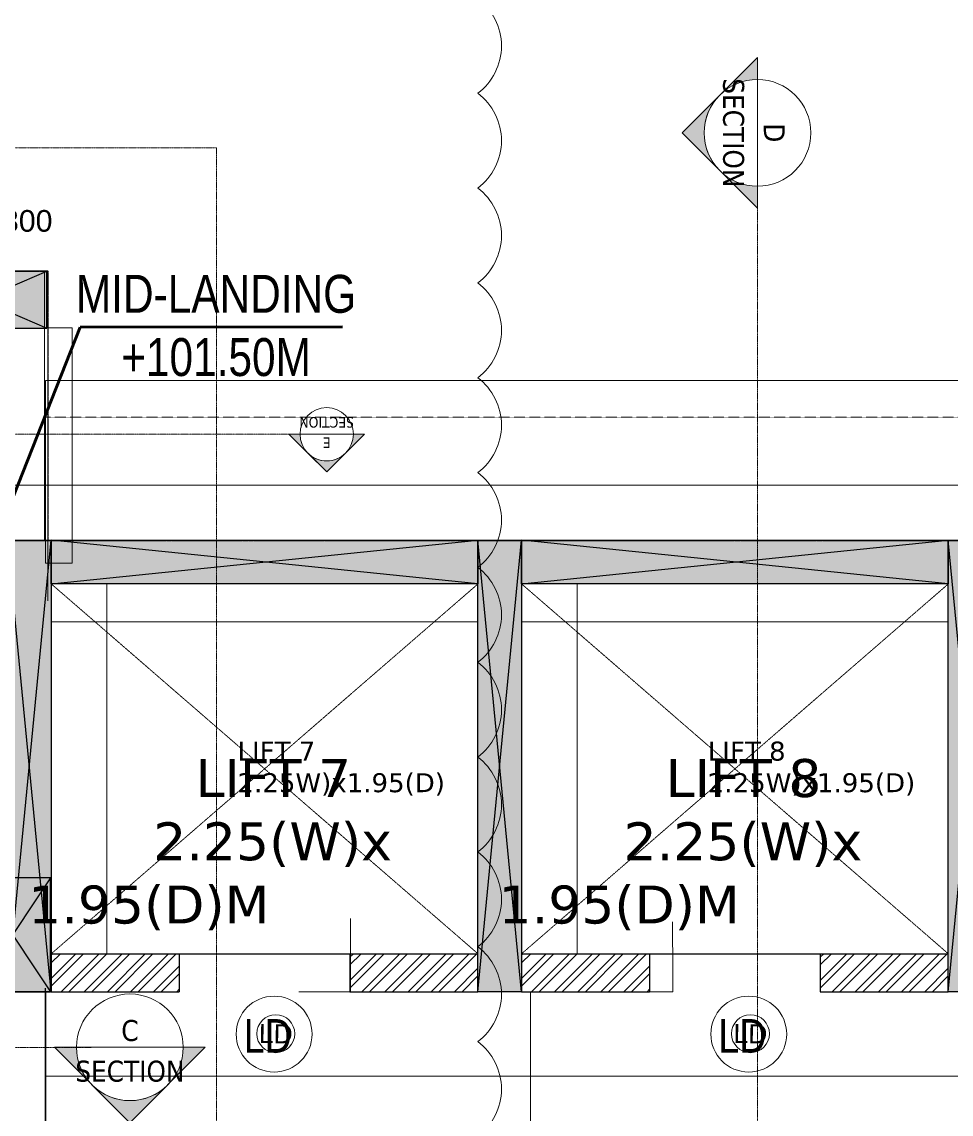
# Model space of a CAD drawing. Header units: inches. Extents: x 6 to 183294, y -48183 to 78918.
# Drawn here: x 149024 to 153924, y 63863 to 69622 of the extents above; entities that cross this region are included whole.
import ezdxf
from ezdxf.enums import TextEntityAlignment as Align

# ---------------------------------------------------------------- set-up
doc = ezdxf.new("R2010")
doc.units = ezdxf.units.IN
doc.header["$MEASUREMENT"] = 0
doc.header["$PDMODE"] = 35
for name, pattern in [('( Hidden )', [0.375, 0.25, -0.125]), ('DASH', [0.35, 0.25, -0.1]), ('HIDDEN', [0.375, 0.25, -0.125]), ('PHANTOM2', [1.25, 0.625, -0.125, 0.125, -0.125, 0.125, -0.125])]:
    doc.linetypes.add(name, pattern=pattern)
for name, color, linetype, lineweight in [('0 @ 1 (2)', 8, 'Continuous', 0), ('asl comments 12-01-2023', 8, 'Continuous', 0), ('SDA_COL NO. DETAILS', 8, 'Continuous', 0), ('SDA_COMMENTS', 8, 'Continuous', 0), ('SDA_DETAIL MARKER', 8, 'PHANTOM2', 0), ('SDA_DIM', 8, 'Continuous', 5), ('SDA_DIM DETAILS', 8, 'Continuous', 0), ('SDA_DIM SITE LAYOUT', 8, 'Continuous', 0), ('SDA_PLAN', 8, 'Continuous', 0), ('SDA_PROJECTIONS', 8, 'HIDDEN', 0), ('SDA_RCC', 1, 'Continuous', 30), ('SDA_SCHEDULES', 8, 'Continuous', 0), ('SDA_SCHEDULES DETAIL', 8, 'Continuous', 0), ('SDA_SECTION LINE', 8, 'Continuous', 0), ('SDA_SECTION LINE DETAILS', 8, 'Continuous', 0), ('SDA_TEXT_DETAILS', 8, 'Continuous', 0), ('SDA_WALL', 7, 'Continuous', 30)]:
    doc.layers.add(name, color=color, linetype=linetype, lineweight=lineweight)
doc.layers.add('S-COLUMN', color=1, linetype='Continuous')
doc.layers.add('SDA_TEXT', color=21, linetype='Continuous')
doc.styles.add('AR', font='arial.ttf')
doc.styles.add('arial', font='verdana.ttf')
doc.styles.get("Standard").update_dxf_attribs({"font": 'txt.shx'})
doc.styles.add('Tahoma', font='tahoma.ttf')
doc.dimstyles.new('SDA-100', dxfattribs={"dimtxt": 0.2, "dimasz": 0.18, "dimexe": 0.18, "dimexo": 0.0625, "dimgap": 0.015, "dimtad": 0, "dimzin": 0, "dimdsep": 46, "dimtxsty": 'Standard', "dimblk": 'ARCHTICK', "dimcen": 0.09, "dimclrd": 27, "dimclre": 27, "dimclrt": 21, "dimadec": 0, "dimazin": 0, "dimtfac": 1, "dimtofl": 0, "dimtmove": 1, "dimatfit": 3, "dimfxl": 0, "dimtolj": 1, "dimtzin": 0, "dimlwd": -1, "dimlwe": -1, "dimarcsym": 0})
doc.dimstyles.new('SDA-100 centerline', dxfattribs={"dimtxt": 0.23, "dimasz": 0.125, "dimexe": 0.18, "dimexo": 0.0625, "dimgap": 0.09, "dimtad": 0, "dimdec": 3, "dimzin": 0, "dimdsep": 46, "dimtxsty": 'Standard', "dimblk": 'ARCHTICK', "dimcen": 0.09, "dimclrd": 27, "dimclre": 27, "dimclrt": 21, "dimadec": 0, "dimazin": 0, "dimtfac": 1, "dimtdec": 3, "dimtofl": 0, "dimtmove": 1, "dimatfit": 3, "dimfxl": 0, "dimtolj": 1, "dimtzin": 0, "dimarcsym": 0})
doc.dimstyles.new('SDA-300', dxfattribs={"dimtxt": 0.6, "dimasz": 0.3, "dimexe": 0.54, "dimexo": 0.054, "dimgap": 0, "dimtad": 0, "dimzin": 0, "dimdsep": 46, "dimtxsty": 'Standard', "dimblk": 'ARCHTICK', "dimcen": 0.6, "dimclrd": 27, "dimclre": 27, "dimclrt": 21, "dimadec": 0, "dimazin": 0, "dimtfac": 1, "dimtofl": 0, "dimtmove": 1, "dimatfit": 3, "dimfxl": 0, "dimtolj": 1, "dimtzin": 0, "dimarcsym": 0})
doc.dimstyles.new('SDA-50', dxfattribs={"dimtxt": 0.1, "dimasz": 0.05, "dimexe": 0.09, "dimexo": 0.009, "dimgap": 0, "dimtad": 0, "dimzin": 0, "dimdsep": 46, "dimtxsty": 'Standard', "dimblk": 'ARCHTICK', "dimcen": 0.1, "dimclrd": 27, "dimclre": 27, "dimclrt": 21, "dimadec": 0, "dimazin": 0, "dimtfac": 1, "dimtofl": 0, "dimtmove": 1, "dimatfit": 3, "dimfxl": 0, "dimtolj": 1, "dimtzin": 0, "dimlwd": -1, "dimlwe": -1, "dimarcsym": 0})

# ---------------------------------------------------------------- blocks, each defined once
blk = doc.blocks.new('_ArchTick')
at = {"color": 0, "const_width": 0.15}
blk.add_lwpolyline([(-0.5, -0.5), (0.5, 0.5)], dxfattribs=at)
blk = doc.blocks.new('*D633')
at = {"layer": 'Defpoints', "color": 0}
for p in [(159925.1, 75983.1), (160104.3, 74576), (112452.7, 68509.4)]:
    blk.add_point(p, dxfattribs=at)
at = {"layer": 'SDA_DIM SITE LAYOUT', "color": 27, "lineweight": -2}
for p, q in [((159925.1, 75983.1), (136100.3, 72950)), ((160104.3, 74576), (159925, 75983.7)), ((112273.6, 69916.6), (136098.4, 72949.7)), ((112452.7, 68509.5), (112273.5, 69917.1))]:
    blk.add_line(p, q, dxfattribs=at)
at = {"layer": 'SDA_DIM SITE LAYOUT', "color": 27, "lineweight": -2, "xscale": 0.3, "yscale": 0.3, "zscale": 0.3}
for p, rotation in [((159925.1, 75983.1), 7.255325061119899), ((112273.6, 69916.6), 187.2553250611199)]:
    blk.add_blockref('_ArchTick', p, dxfattribs=dict(at, rotation=rotation))
at = {"layer": 'SDA_DIM SITE LAYOUT', "color": 21, "insert": (136099.3, 72949.8), "char_height": 0.3, "attachment_point": 5, "rotation": 7.25533}
blk.add_mtext('\\A1;48036.18', dxfattribs=at)
blk = doc.blocks.new('ext basement line')
at = {"layer": 'SDA_RCC', "linetype": '( Hidden )', "lineweight": 25, "elevation": -98.799}
blk.add_lwpolyline([(13.9734, -96.267), (20.5507, -96.2669), (20.5516, -94.8168), (23.1219, -94.8171), (23.1219, -94.1871), (30.0285, -94.1871), (39.0456, -94.1871), (42.7616, -122.7337), (42.7648, -127.7796), (35.8464, -127.7796)], dxfattribs=at)
blk = doc.blocks.new('A$C7A2D250A')
at = {"layer": 'SDA_RCC', "extrusion": (0, 0, -1)}
h = blk.add_hatch(color=252, dxfattribs=at)
h.dxf.hatch_style = 1
h.paths.add_polyline_path([(0.5, -0.5), (0.5, 0.5), (-0.5, 0.5), (-0.5, -0.5)])
for p, q in [((-0.5, -0.5), (0.5, 0.5)), ((0.5, -0.5), (-0.5, 0.5)), ((-0.5, -0.5), (-0.5, 0.5)), ((-0.5, 0.5), (0.5, 0.5)), ((0.5, 0.5), (0.5, -0.5)), ((0.5, -0.5), (-0.5, -0.5))]:
    blk.add_line(p, q, dxfattribs=at)
blk = doc.blocks.new('*D827')
at = {"layer": 'Defpoints', "color": 0}
for p in [(150484.9, 64708.8), (150756.9, 64708.8), (150484.9, 64508.8)]:
    blk.add_point(p, dxfattribs=at)
at = {"layer": 'SDA_DIM DETAILS'}
for p, q in [((150756.1, 64895.1), (150756.1, 64895.1)), ((150756.1, 64895.1), (150756.9, 64608.8)), ((150484.9, 64708.8), (150757, 64708.8)), ((150756.9, 64508.8), (150756.9, 64708.8)), ((150484.9, 64508.8), (150757, 64508.8))]:
    blk.add_line(p, q, dxfattribs=at)
at = {"layer": 'SDA_DIM DETAILS', "xscale": 0.05, "yscale": 0.05, "zscale": 0.05}
for p, rotation in [((150756.9, 64708.8), 90), ((150756.9, 64508.8), 270)]:
    blk.add_blockref('_ArchTick', p, dxfattribs=dict(at, rotation=rotation))
at = {"layer": 'SDA_DIM DETAILS', "insert": (150756.1, 64895.3), "char_height": 0.1, "attachment_point": 5, "rotation": 90}
blk.add_mtext('\\A1;200.00', dxfattribs=at)
blk = doc.blocks.new('*D828')
at = {"layer": 'Defpoints', "color": 0}
for p in [(151428.8, 66658.8), (149178.8, 66489.4), (151428.8, 66458.4)]:
    blk.add_point(p, dxfattribs=at)
at = {"layer": 'SDA_DIM DETAILS'}
for p, q in [((151428.8, 66658.8), (151428.8, 66458.3)), ((149178.8, 66489.4), (149178.8, 66458.3)), ((149178.8, 66458.4), (150303.5, 66458.4)), ((151428.8, 66458.4), (150304.1, 66458.4))]:
    blk.add_line(p, q, dxfattribs=at)
at = {"layer": 'SDA_DIM DETAILS', "xscale": 0.05, "yscale": 0.05, "zscale": 0.05, "rotation": 180}
blk.add_blockref('_ArchTick', (149178.8, 66458.4), dxfattribs=at)
at = {"layer": 'SDA_DIM DETAILS', "xscale": 0.05, "yscale": 0.05, "zscale": 0.05}
blk.add_blockref('_ArchTick', (151428.8, 66458.4), dxfattribs=at)
at = {"layer": 'SDA_DIM DETAILS', "insert": (150303.8, 66458.4), "char_height": 0.1, "attachment_point": 5}
blk.add_mtext('\\A1;2250.00', dxfattribs=at)
blk = doc.blocks.new('*D829')
at = {"layer": 'Defpoints', "color": 0}
for p in [(149178.8, 66658.8), (149472.3, 66658.8), (149178.8, 64708.8)]:
    blk.add_point(p, dxfattribs=at)
at = {"layer": 'SDA_DIM DETAILS'}
for p, q in [((149178.8, 66658.8), (149472.4, 66658.8)), ((149472.3, 66658.8), (149472.3, 65684.1)), ((149472.3, 64708.8), (149472.3, 65683.6)), ((149178.8, 64708.8), (149472.4, 64708.8))]:
    blk.add_line(p, q, dxfattribs=at)
at = {"layer": 'SDA_DIM DETAILS', "xscale": 0.05, "yscale": 0.05, "zscale": 0.05}
for p, rotation in [((149472.3, 66658.8), 90), ((149472.3, 64708.8), 270)]:
    blk.add_blockref('_ArchTick', p, dxfattribs=dict(at, rotation=rotation))
at = {"layer": 'SDA_DIM DETAILS', "insert": (149472.3, 65683.8), "char_height": 0.1, "attachment_point": 5, "rotation": 90}
blk.add_mtext('\\A1;1950.00', dxfattribs=at)
blk = doc.blocks.new('*D830')
at = {"layer": 'Defpoints', "color": 0}
for p in [(152333.8, 64708.8), (152455.8, 64708.8), (152333.8, 64508.8)]:
    blk.add_point(p, dxfattribs=at)
at = {"layer": 'SDA_DIM DETAILS'}
for p, q in [((152455, 64876.6), (152455, 64876.6)), ((152455, 64876.6), (152455.8, 64608.8)), ((152333.8, 64708.8), (152455.9, 64708.8)), ((152455.8, 64508.8), (152455.8, 64708.8)), ((152333.8, 64508.8), (152455.9, 64508.8))]:
    blk.add_line(p, q, dxfattribs=at)
at = {"layer": 'SDA_DIM DETAILS', "xscale": 0.05, "yscale": 0.05, "zscale": 0.05}
for p, rotation in [((152455.8, 64708.8), 90), ((152455.8, 64508.8), 270)]:
    blk.add_blockref('_ArchTick', p, dxfattribs=dict(at, rotation=rotation))
at = {"layer": 'SDA_DIM DETAILS', "insert": (152455, 64876.8), "char_height": 0.1, "attachment_point": 5, "rotation": 90}
blk.add_mtext('\\A1;200.00', dxfattribs=at)
blk = doc.blocks.new('*D831')
at = {"layer": 'Defpoints', "color": 0}
for p in [(151658.8, 66658.8), (153908.8, 66658.8), (153908.8, 66458.4)]:
    blk.add_point(p, dxfattribs=at)
at = {"layer": 'SDA_DIM DETAILS'}
for p, q in [((151658.8, 66658.8), (151658.8, 66458.3)), ((153908.8, 66658.8), (153908.8, 66458.3)), ((151658.8, 66458.4), (152783.5, 66458.4)), ((153908.8, 66458.4), (152784.1, 66458.4))]:
    blk.add_line(p, q, dxfattribs=at)
at = {"layer": 'SDA_DIM DETAILS', "xscale": 0.05, "yscale": 0.05, "zscale": 0.05, "rotation": 180}
blk.add_blockref('_ArchTick', (151658.8, 66458.4), dxfattribs=at)
at = {"layer": 'SDA_DIM DETAILS', "xscale": 0.05, "yscale": 0.05, "zscale": 0.05}
blk.add_blockref('_ArchTick', (153908.8, 66458.4), dxfattribs=at)
at = {"layer": 'SDA_DIM DETAILS', "insert": (152783.8, 66458.4), "char_height": 0.1, "attachment_point": 5}
blk.add_mtext('\\A1;2250.00', dxfattribs=at)
blk = doc.blocks.new('*D832')
at = {"layer": 'Defpoints', "color": 0}
for p in [(151658.8, 66658.8), (151952.3, 66658.8), (151658.8, 64708.8)]:
    blk.add_point(p, dxfattribs=at)
at = {"layer": 'SDA_DIM DETAILS'}
for p, q in [((151658.8, 66658.8), (151952.4, 66658.8)), ((151952.3, 66658.8), (151952.3, 65684.1)), ((151952.3, 64708.8), (151952.3, 65683.6)), ((151658.8, 64708.8), (151952.4, 64708.8))]:
    blk.add_line(p, q, dxfattribs=at)
at = {"layer": 'SDA_DIM DETAILS', "xscale": 0.05, "yscale": 0.05, "zscale": 0.05}
for p, rotation in [((151952.3, 66658.8), 90), ((151952.3, 64708.8), 270)]:
    blk.add_blockref('_ArchTick', p, dxfattribs=dict(at, rotation=rotation))
at = {"layer": 'SDA_DIM DETAILS', "insert": (151952.3, 65683.8), "char_height": 0.1, "attachment_point": 5, "rotation": 90}
blk.add_mtext('\\A1;1950.00', dxfattribs=at)
blk = doc.blocks.new('*U155')
blk.add_circle((0.2, 0.2), 0.2)
at = {"style": 'AR'}
blk.add_attdef('DOOR', text='', height=0.2, dxfattribs=at).set_placement((0.2, 0.2), align=Align.MIDDLE_CENTER)
blk = doc.blocks.new('COL NOS DETAIL 9 JUNE')
at = {"layer": 'SDA_COL NO. DETAILS', "ltscale": 0.8, "style": 'AR'}
blk.add_text('0.700x0.300', height=0.1143, dxfattribs=at).set_placement((74.1893, -92.4454), align=Align.TOP_LEFT)
blk = doc.blocks.new('*D671')
at = {"layer": 'Defpoints', "color": 0}
for p in [(151658.8, 64508.8), (151658.8, 62458.8), (151705.5, 62458.8)]:
    blk.add_point(p, dxfattribs=at)
at = {"layer": 'SDA_DIM', "color": 27}
for p, q in [((151658.9, 64508.8), (151705.6, 64508.8)), ((151705.5, 64508.8), (151705.5, 63484.4)), ((151705.5, 62458.8), (151705.5, 63483.2)), ((151658.9, 62458.8), (151705.6, 62458.8))]:
    blk.add_line(p, q, dxfattribs=at)
at = {"layer": 'SDA_DIM', "color": 27, "xscale": 0.18, "yscale": 0.18, "zscale": 0.18}
for p, rotation in [((151705.5, 64508.8), 90), ((151705.5, 62458.8), 270)]:
    blk.add_blockref('_ArchTick', p, dxfattribs=dict(at, rotation=rotation))
at = {"layer": 'SDA_DIM', "color": 21, "insert": (151705.5, 63483.8), "char_height": 0.2, "attachment_point": 5, "rotation": 90}
blk.add_mtext('\\A1;2049.99', dxfattribs=at)
blk = doc.blocks.new('*D672')
at = {"layer": 'Defpoints', "color": 0}
for p in [(149148.8, 64508.6), (154995.5, 64508.7), (154995.5, 64064.1)]:
    blk.add_point(p, dxfattribs=at)
at = {"layer": 'SDA_DIM', "color": 27}
for p, q in [((149148.8, 64508.6), (149148.8, 64064)), ((154995.5, 64508.6), (154995.5, 64064)), ((149148.8, 64064.1), (152071.6, 64064.1)), ((154995.5, 64064.1), (152072.8, 64064.1))]:
    blk.add_line(p, q, dxfattribs=at)
at = {"layer": 'SDA_DIM', "color": 27, "xscale": 0.18, "yscale": 0.18, "zscale": 0.18, "rotation": 180}
blk.add_blockref('_ArchTick', (149148.8, 64064.1), dxfattribs=at)
at = {"layer": 'SDA_DIM', "color": 27, "xscale": 0.18, "yscale": 0.18, "zscale": 0.18}
blk.add_blockref('_ArchTick', (154995.5, 64064.1), dxfattribs=at)
at = {"layer": 'SDA_DIM', "color": 21, "insert": (152072.2, 64064.1), "char_height": 0.2, "attachment_point": 5}
blk.add_mtext('\\A1;5846.71', dxfattribs=at)
blk = doc.blocks.new('*D676')
at = {"layer": 'Defpoints', "color": 0}
for p in [(155085.5, 67180.2), (155085.5, 66938.3), (148948.8, 66768.8)]:
    blk.add_point(p, dxfattribs=at)
at = {"layer": 'SDA_DIM', "color": 27}
for p, q in [((148948.8, 66768.9), (148948.8, 67180.4)), ((148948.8, 67180.2), (152016.6, 67180.2)), ((155085.5, 67180.2), (152017.7, 67180.2)), ((155085.5, 66938.3), (155085.5, 67180.4))]:
    blk.add_line(p, q, dxfattribs=at)
at = {"layer": 'SDA_DIM', "color": 27, "xscale": 0.18, "yscale": 0.18, "zscale": 0.18, "rotation": 180}
blk.add_blockref('_ArchTick', (148948.8, 67180.2), dxfattribs=at)
at = {"layer": 'SDA_DIM', "color": 27, "xscale": 0.18, "yscale": 0.18, "zscale": 0.18}
blk.add_blockref('_ArchTick', (155085.5, 67180.2), dxfattribs=at)
at = {"layer": 'SDA_DIM', "color": 21, "insert": (152017.2, 67180.2), "char_height": 0.2, "attachment_point": 5}
blk.add_mtext('\\A1;6136.67', dxfattribs=at)
blk = doc.blocks.new('*D762')
at = {"layer": 'Defpoints', "color": 0}
for p in [(149148.9, 68008.7), (149148.8, 66768.8), (149289.8, 66768.8)]:
    blk.add_point(p, dxfattribs=at)
at = {"layer": 'SDA_DIM', "color": 27}
for p, q in [((149149, 68008.7), (149289.9, 68008.7)), ((149289.8, 68008.7), (149289.8, 67389.3)), ((149289.8, 66768.8), (149289.8, 67388.2)), ((149148.9, 66768.8), (149289.9, 66768.8))]:
    blk.add_line(p, q, dxfattribs=at)
at = {"layer": 'SDA_DIM', "color": 27, "xscale": 0.18, "yscale": 0.18, "zscale": 0.18}
for p, rotation in [((149289.8, 68008.7), 90), ((149289.8, 66768.8), 270)]:
    blk.add_blockref('_ArchTick', p, dxfattribs=dict(at, rotation=rotation))
at = {"layer": 'SDA_DIM', "color": 21, "insert": (149289.8, 67388.7), "char_height": 0.2, "attachment_point": 5, "rotation": 90}
blk.add_mtext('\\A1;1239.82', dxfattribs=at)
blk = doc.blocks.new('*D763')
at = {"layer": 'Defpoints', "color": 0}
for p in [(155085.5, 67730.4), (155085.5, 66938.3), (149148.8, 66768.8)]:
    blk.add_point(p, dxfattribs=at)
at = {"layer": 'SDA_DIM', "color": 27}
for p, q in [((149148.8, 66768.9), (149148.8, 67730.6)), ((149148.8, 67730.4), (152116.5, 67730.4)), ((155085.5, 67730.4), (152117.8, 67730.4)), ((155085.5, 66938.3), (155085.5, 67730.6))]:
    blk.add_line(p, q, dxfattribs=at)
at = {"layer": 'SDA_DIM', "color": 27, "xscale": 0.18, "yscale": 0.18, "zscale": 0.18, "rotation": 180}
blk.add_blockref('_ArchTick', (149148.8, 67730.4), dxfattribs=at)
at = {"layer": 'SDA_DIM', "color": 27, "xscale": 0.18, "yscale": 0.18, "zscale": 0.18}
blk.add_blockref('_ArchTick', (155085.5, 67730.4), dxfattribs=at)
at = {"layer": 'SDA_DIM', "color": 21, "insert": (152117.2, 67730.4), "char_height": 0.2, "attachment_point": 5}
blk.add_mtext('\\A1;5936.67', dxfattribs=at)
blk = doc.blocks.new('column')
at = {"layer": 'SDA_RCC'}
h = blk.add_hatch(color=252, dxfattribs=at)
h.dxf.hatch_style = 1
h.paths.add_polyline_path([(-0.5, 0.5), (-0.5, -0.5), (0.5, -0.5), (0.5, 0.5)])
for p, q in [((-0.5, 0.5), (-0.5, -0.5)), ((0.5, 0.5), (-0.5, 0.5)), ((-0.5, -0.5), (0.5, 0.5)), ((0.5, -0.5), (-0.5, 0.5)), ((0.5, -0.5), (0.5, 0.5)), ((-0.5, -0.5), (0.5, -0.5))]:
    blk.add_line(p, q, dxfattribs=at)
blk = doc.blocks.new('NEW COLS 9 JUNE')
at = {"layer": 'S-COLUMN'}
for p, xscale, yscale, rotation in [((74.6931, -92.9171, -197.598), 0.3, 0.7, 270), ((74.8617, -96.2661), 0.3999999999999773, 0.6, 180)]:
    blk.add_blockref('column', p, dxfattribs=dict(at, xscale=xscale, yscale=yscale, rotation=rotation))
blk = doc.blocks.new('*U486')
blk.add_hatch(color=256).paths.add_polyline_path([(-8.98, 0), (-4.49, -4.49), (0, -8.98), (4.49, -4.49), (8.98, 0), (6.35, 0, -0.198912), (4.49, -4.49, -0.414214), (-4.49, -4.49, -0.198912), (-6.35, 0)])
blk.add_line((-6.35, 0), (6.35, 0))
for points in [[(-6.35, 0), (-8.98, 0), (0, -8.98), (8.98, 0), (6.35, 0, -1)], [(4.49, -4.49, -0.414214), (-4.49, -4.49), (0, -8.98), (4.49, -4.49)]]:
    blk.add_lwpolyline(points, format="xyb", close=True)
blk.add_circle((0, 0), 6.35)
at = {"style": 'Tahoma', "flags": 8}
blk.add_attdef('VIEWNUMBER', text='', height=2.5, dxfattribs=at).set_placement((0, 0), align=Align.BOTTOM_CENTER)
blk.add_attdef('SHEETNUMBER', text='', height=2.5, dxfattribs=at).set_placement((0, -1.59), align=Align.TOP_CENTER)
blk = doc.blocks.new('*U157')
blk.add_hatch(color=256).paths.add_polyline_path([(-8.98, 0), (-6.35, 0, -0.198912), (-4.49, 4.49, -0.414214), (4.49, 4.49, -0.198912), (6.35, 0), (8.98, 0), (4.49, 4.49), (0, 8.98), (-4.49, 4.49)])
blk.add_line((-6.35, 0), (6.35, 0))
for points in [[(-6.35, 0), (-8.98, 0), (0, 8.98), (8.98, 0), (6.35, 0, 1)], [(4.49, 4.49, 0.414214), (-4.49, 4.49), (0, 8.98), (4.49, 4.49)]]:
    blk.add_lwpolyline(points, format="xyb", close=True)
blk.add_circle((0, 0), 6.35)
at = {"style": 'Tahoma', "flags": 8}
blk.add_attdef('VIEWNUMBER', text='', height=2.5, dxfattribs=at).set_placement((0, 0), align=Align.BOTTOM_CENTER)
blk.add_attdef('SHEETNUMBER', text='', height=2.5, dxfattribs=at).set_placement((0, -1.59), align=Align.TOP_CENTER)

msp = doc.modelspace()

# ---------------------------------------------------------------- hatches: boundary and pattern name
at = {"layer": 'SDA_RCC', "lineweight": 0}
h = msp.add_hatch(dxfattribs=at)
h.set_pattern_fill('ANSI32', color=8, scale=230)
h.set_pattern_definition([(45, (145958.91, 44526.4), (-60.98796, 60.98796), []), (45, (145999.57, 44526.4), (-60.98796, 60.98796), [])])
h.paths.add_polyline_path([(151428.821, 64508.834), (151428.821, 64708.834), (150753.821, 64708.834), (150753.821, 64508.834)])
h.paths.add_polyline_path([(149853.821, 64508.834), (149853.821, 64708.834), (149178.821, 64708.834), (149178.821, 64508.834)])
h = msp.add_hatch(dxfattribs=at)
h.set_pattern_fill('ANSI32', color=8, scale=230)
h.set_pattern_definition([(45, (148438.91, 44526.4), (-60.98796, 60.98796), []), (45, (148479.57, 44526.4), (-60.98796, 60.98796), [])])
h.paths.add_polyline_path([(153908.821, 64508.834), (153908.821, 64708.834), (153233.821, 64708.834), (153233.821, 64508.834)])
h.paths.add_polyline_path([(152333.821, 64508.834), (152333.821, 64708.834), (151658.821, 64708.834), (151658.821, 64508.834)])

# ---------------------------------------------------------------- linework, layer by layer
at = {"layer": 'asl comments 12-01-2023', "elevation": -197133.873}
msp.add_lwpolyline([(119377.67, 63247.632), (132232.862, 63247.636), (132232.862, 64807.636), (139711.2, 64807.636), (139711.2, 66208.336), (142228.703, 66208.324), (142228.712, 68307.636), (149143.243, 68307.636), (149143.243, 66887.636), (155075.207, 66887.635), (159065.823, 36589.341), (122898.097, 36589.339), (119377.67, 63247.632)], dxfattribs=at)
at = {"layer": 'SDA_COMMENTS', "elevation": -98334.873}
msp.add_lwpolyline([(151427.628, 69745.411, -0.5), (151427.628, 69245.411, -0.5), (151427.628, 68745.411, -0.5), (151427.628, 68245.411, -0.5), (151427.628, 67745.411, -0.5), (151427.628, 67245.411, -0.5), (151427.628, 66745.411, -0.5), (151427.628, 66245.411, -0.5), (151427.628, 65745.411, -0.5), (151427.628, 65245.411, -0.5), (151427.628, 64745.411, -0.5), (151427.628, 64245.411, -0.5), (151427.628, 63745.411, -0.5)], format="xyb", dxfattribs=at)
at = {"layer": 'SDA_DETAIL MARKER', "elevation": -98334.873}
msp.add_lwpolyline([(141548.735, 68957.514), (150049.704, 68957.514), (150049.704, 63275.026), (141548.735, 63275.026)], close=True, dxfattribs=at)
at = {"layer": 'SDA_PLAN', "elevation": -197133.873}
msp.add_lwpolyline([(142245.657, 66258.261), (142245.666, 68308.837), (149160.197, 68308.837), (149160.197, 66568.837)], dxfattribs=at)
at = {"layer": 'SDA_PROJECTIONS', "linetype": 'DASH', "elevation": -197133.873}
msp.add_lwpolyline([(149148.821, 67538.263), (149148.821, 67538.263), (155606.94, 67538.263), (156201.78, 63022.01), (156466.95, 61008.735)], dxfattribs=at)
at = {"layer": 'SDA_RCC', "linetype": '( Hidden )', "lineweight": 9}
for p, q in [((151428.821, 64708.834, -98334.873), (149178.821, 66658.834, -98334.873)), ((151428.821, 66658.772, -98334.873), (149178.821, 64708.834, -98334.873)), ((153908.821, 64708.834, -98334.873), (151658.821, 66658.834, -98334.873)), ((153908.821, 66658.772, -98334.873), (151658.821, 64708.834, -98334.873))]:
    msp.add_line(p, q, dxfattribs=at)
at = {"layer": 'SDA_RCC', "color": 7}
for p, q in [((149178.821, 64708.834, -98334.873), (149853.821, 64708.834, -98334.873)), ((149853.821, 64708.834, -98334.873), (149853.821, 64508.834, -98334.873)), ((150753.821, 64708.834, -98334.873), (151428.821, 64708.834, -98334.873)), ((150753.821, 64708.834, -98334.873), (150753.821, 64508.834, -98334.873)), ((151658.821, 64708.834, -98334.873), (152333.821, 64708.834, -98334.873)), ((152333.821, 64708.834, -98334.873), (152333.821, 64508.834, -98334.873)), ((153233.821, 64708.834, -98334.873), (153908.821, 64708.834, -98334.873)), ((153233.821, 64708.834, -98334.873), (153233.821, 64508.834, -98334.873)), ((149178.821, 64508.834, -98334.873), (149853.821, 64508.834, -98334.873)), ((150753.821, 64508.834, -98334.873), (151428.821, 64508.834, -98334.873)), ((151658.821, 64508.834, -98334.873), (152333.821, 64508.834, -98334.873)), ((153233.821, 64508.834, -98334.873), (153908.821, 64508.834, -98334.873))]:
    msp.add_line(p, q, dxfattribs=at)
at = {"layer": 'SDA_RCC', "color": 2, "lineweight": -3}
for p, q in [((149853.821, 64708.834, -98334.873), (150753.821, 64708.834, -98334.873)), ((152333.821, 64708.834, -98334.873), (153233.821, 64708.834, -98334.873))]:
    msp.add_line(p, q, dxfattribs=at)
at = {"layer": 'SDA_SCHEDULES DETAIL'}
for centre in [(150362.779, 64287.272, 464.127), (152865.398, 64287.272, 464.127)]:
    msp.add_circle(centre, 100, dxfattribs=at)
at = {"layer": 'SDA_SECTION LINE', "linetype": 'PHANTOM2'}
for p, q in [((152902.579, 29681.943, -98334.873), (152902.579, 68835.32, -98334.873)), ((149426.116, 64215.587, -98334.873), (131205.276, 64165.552, -197133.873))]:
    msp.add_line(p, q, dxfattribs=at)
at = {"layer": 'SDA_SECTION LINE DETAILS', "linetype": 'PHANTOM2'}
msp.add_line((150432.312, 67447.763, -98334.873), (140844.42, 67447.763, -98334.873), dxfattribs=at)
at = {"layer": 'SDA_WALL', "linetype": '( Hidden )', "elevation": -394731.873}
msp.add_lwpolyline([(120028.952, 58419.363), (119386.866, 63247.672), (132243.222, 63247.646), (132249.81, 63247.673), (132249.81, 63297.653), (132249.81, 64807.81), (139717.95, 64807.667), (139719.833, 66208.14), (142245.652, 66208.228), (142245.661, 68307.67), (149160.277, 68307.617), (149160.192, 66887.67), (155080.87, 66888.223), (155606.998, 62943.05), (155872.168, 60929.774), (159078.068, 36589.358), (157887.213, 36589.358), (145666.335, 36589.358), (122915.06, 36589.358), (122559.396, 39282.606), (120028.952, 58419.363)], dxfattribs=at)
at = {"layer": 'SDA_WALL'}
for points, elevation in [([(142648.817, 62808.263), (149148.821, 62808.263), (149148.821, 64528.263)], -197133.873), ([(149148.821, 64508.834), (149148.821, 62458.834), (155462.537, 62458.834)], -98334.873)]:
    msp.add_lwpolyline(points, dxfattribs=dict(at, elevation=elevation))

# ---------------------------------------------------------------- block references
at = {"layer": '0 @ 1 (2)', "linetype": 'PHANTOM2'}
ref = msp.add_blockref('*U486', (152902.579, 69036.891, -98334.873), dxfattribs=dict(at, xscale=44.2913385826704, yscale=44.2913385826704, zscale=44.2913385826704, rotation=270))
ref.add_attrib('VIEWNUMBER', 'D', dxfattribs={"layer": '0', "height": 110.728, "rotation": 270, "style": 'Tahoma'}).set_placement((152902.579, 69036.891, -98334.873), align=Align.BOTTOM_CENTER)
ref.add_attrib('SHEETNUMBER', 'SECTION', dxfattribs={"layer": '0', "height": 110.7283, "rotation": 270, "style": 'Tahoma'}).set_placement((152832.267, 69036.891, -98334.873), align=Align.TOP_CENTER)
ref = msp.add_blockref('*U157', (150631.186, 67447.763, -98334.873), dxfattribs=dict(at, xscale=22.1456692913352, yscale=22.1456692913352, zscale=22.1456692913352, rotation=180))
ref.add_attrib('VIEWNUMBER', 'E', dxfattribs={"layer": '0', "height": 55.364, "rotation": 180, "style": 'Tahoma'}).set_placement((150631.186, 67447.763, -98334.873), align=Align.BOTTOM_CENTER)
ref.add_attrib('SHEETNUMBER', 'SECTION', dxfattribs={"layer": '0', "height": 55.3642, "rotation": 180, "style": 'Tahoma'}).set_placement((150631.186, 67482.919, -98334.873), align=Align.TOP_CENTER)
ref = msp.add_blockref('*U486', (149593.384, 64215.587, -98334.873), dxfattribs=dict(at, xscale=44.2913385826704, yscale=44.2913385826704, zscale=44.2913385826704))
ref.add_attrib('VIEWNUMBER', 'C', dxfattribs={"layer": '0', "height": 110.728, "style": 'Tahoma'}).set_placement((149593.384, 64215.587, -98334.873), align=Align.BOTTOM_CENTER)
ref.add_attrib('SHEETNUMBER', 'SECTION', dxfattribs={"layer": '0', "height": 110.7283, "style": 'Tahoma'}).set_placement((149593.384, 64145.274, -98334.873), align=Align.TOP_CENTER)
at = {"layer": 'S-COLUMN', "xscale": 1000, "yscale": 1000, "zscale": 1000}
msp.add_blockref('NEW COLS 9 JUNE', (74112.478, 161074.76, -98334.873), dxfattribs=at)
at = {"layer": 'SDA_COL NO. DETAILS', "xscale": 1000, "yscale": 1000, "zscale": 1000}
msp.add_blockref('COL NOS DETAIL 9 JUNE', (74117.099, 161075.37, -98334.873), dxfattribs=at)
at = {"layer": 'SDA_RCC', "linetype": '( Hidden )', "xscale": 1000, "yscale": 1000, "zscale": 1000}
msp.add_blockref('ext basement line', (119101.378, 161074.759, -295932.873), dxfattribs=at)
at = {"layer": 'SDA_RCC', "zscale": 1000}
for p, xscale, yscale in [((149063.821, 65698.834, -98334.873), 230, 2379.999999999999), ((150303.821, 66773.834, -98334.873), 2250, 230), ((151543.821, 65698.834, -98334.873), 230, 2379.999999999999), ((152783.821, 66773.834, -98334.873), 2250, 230), ((154023.821, 65698.834, -98334.873), 230, 2379.999999999999)]:
    msp.add_blockref('A$C7A2D250A', p, dxfattribs=dict(at, xscale=xscale, yscale=yscale))
at = {"layer": 'SDA_SCHEDULES'}
ref = msp.add_blockref('*U155', (150153.907, 64085.328, 464.127), dxfattribs=dict(at, xscale=1000, yscale=1000, zscale=1000))
ref.add_attrib('DOOR', 'LD', (150193.824, 64187.357, 464.127), dxfattribs={"layer": '0', "height": 177.2491, "style": 'AR', "width": 0.8})
ref = msp.add_blockref('*U155', (152656.526, 64085.328, 464.127), dxfattribs=dict(at, xscale=1000, yscale=1000, zscale=1000))
ref.add_attrib('DOOR', 'LD', (152696.443, 64187.357, 464.127), dxfattribs={"layer": '0', "height": 177.2491, "style": 'AR', "width": 0.8})

# ---------------------------------------------------------------- texts
at = {"layer": 'SDA_SCHEDULES DETAIL', "style": 'AR'}
for p in [(150362.779, 64287.272, 464.127), (152865.398, 64287.272, 464.127)]:
    msp.add_attdef('LD', text='', height=100, rotation=358.975642, dxfattribs=at).set_placement(p, align=Align.MIDDLE_CENTER)
at = {"layer": 'SDA_TEXT', "char_height": 200}
for s, insert, width, attachment_point, style in [('{\\W0.8;MID-LANDING +101.50M}', (150047.61, 68020.038, -197133.873), 1868.94562, 5, 'AR'), ('\\pi882.10426;LIFT 7\\P\\pi659.47162;2.25(W)x \\pi659.47162;1.95(D)M', (149057.059, 65735.317, 464.127), 2641.84452, 1, 'arial'), ('\\pi881.63415;LIFT 8\\P\\pi659.47162;2.25(W)x \\pi659.47162;1.95(D)M', (151537.059, 65735.317, 464.127), 2641.84452, 1, 'arial')]:
    msp.add_mtext(s, dxfattribs=dict(at, insert=insert, width=width, attachment_point=attachment_point, style=style))
at = {"layer": 'SDA_TEXT_DETAILS', "char_height": 100, "width": 669.21153, "attachment_point": 1, "style": 'arial'}
for s, insert in [('\\pi115.19677;LIFT 7\\P2.25W)x1.95(D)', (150045.594, 65827.357, 464.127)), ('\\pi114.96171;LIFT 8\\P2.25W)x1.95(D)', (152525.594, 65827.357, 464.127))]:
    msp.add_mtext(s, dxfattribs=dict(at, insert=insert))

# ---------------------------------------------------------------- dimensions: what is measured, and where the dimension line sits
at = {"layer": 'SDA_DIM'}
for base, p1, p2, picture, middle in [((149289.769, 66768.837, -197133.873), (149148.906, 68008.661, -394731.873), (149148.821, 66768.837, -295932.873), '*D762', (149289.769, 67388.749, -197133.873)), ((151705.452, 62458.845, 464.127), (151658.821, 64508.834, -98334.873), (151658.821, 62458.845, -98334.873), '*D671', (151705.452, 63483.839, 464.127))]:
    dim = msp.add_linear_dim(base=base, p1=p1, p2=p2, angle=90, dimstyle='SDA-100', dxfattribs=at)
    dim.commit()
    dim.dimension.update_dxf_attribs({"geometry": picture, "text_midpoint": middle})
for base, p1, p2, picture, middle in [((155085.4863, 67730.4467, -98334.873), (149148.8212, 66768.8371, -197133.873), (155085.4863, 66938.2632, -98334.873), '*D763', (152117.1538, 67730.4467, -98334.873)), ((155085.4863, 67180.1873, -98334.873), (148948.8212, 66768.8371, -295932.873), (155085.4863, 66938.2632, -197133.873), '*D676', (152017.1538, 67180.1873, -98334.873)), ((154995.527, 64064.14, 464.127), (149148.821, 64508.647, 464.127), (154995.527, 64508.658, -197133.873), '*D672', (152072.174, 64064.14, 464.127))]:
    dim = msp.add_linear_dim(base=base, p1=p1, p2=p2, dimstyle='SDA-100', dxfattribs=at)
    dim.commit()
    dim.dimension.update_dxf_attribs({"geometry": picture, "text_midpoint": middle})
at = {"layer": 'SDA_DIM DETAILS'}
for base, p1, p2, picture, middle in [((151428.821, 66458.35, -98334.873), (149178.821, 66489.408, -197133.873), (151428.821, 66658.772, -98334.873), '*D828', (150303.821, 66458.35, -98334.873)), ((153908.821, 66458.35, -98334.873), (151658.821, 66658.834, -98334.873), (153908.821, 66658.772, -98334.873), '*D831', (152783.821, 66458.35, -98334.873))]:
    dim = msp.add_linear_dim(base=base, p1=p1, p2=p2, dimstyle='SDA-50', override={"dimclrd": 256, "dimclre": 256, "dimclrt": 256, "dimtfillclr": 256}, dxfattribs=at)
    dim.commit()
    dim.dimension.update_dxf_attribs({"geometry": picture, "text_midpoint": middle})
for base, p1, p2, picture, middle in [((149472.299, 66658.834, -98334.873), (149178.821, 64708.834, -98334.873), (149178.821, 66658.834, -98334.873), '*D829', (149472.299, 65683.834, -98334.873)), ((151952.299, 66658.834, -98334.873), (151658.821, 64708.834, -98334.873), (151658.821, 66658.834, -98334.873), '*D832', (151952.299, 65683.834, -98334.873))]:
    dim = msp.add_linear_dim(base=base, p1=p1, p2=p2, angle=90, dimstyle='SDA-50', override={"dimclrd": 256, "dimclre": 256, "dimclrt": 256, "dimtfillclr": 256}, dxfattribs=at)
    dim.commit()
    dim.dimension.update_dxf_attribs({"geometry": picture, "text_midpoint": middle})
for base, p1, p2, picture, middle in [((150756.892, 64708.834, -98334.873), (150484.929, 64508.834, -98334.873), (150484.929, 64708.834, -98334.873), '*D827', (150756.062, 64895.125, -98334.873)), ((152455.784, 64708.834, -98334.873), (152333.821, 64508.834, -98334.873), (152333.821, 64708.834, -98334.873), '*D830', (152454.955, 64876.557, -98334.873))]:
    dim = msp.add_linear_dim(base=base, p1=p1, p2=p2, angle=90, dimstyle='SDA-50', override={"dimclrd": 256, "dimclre": 256, "dimclrt": 256, "dimtfillclr": 256}, dxfattribs=at)
    dim.commit()
    dim.dimension.update_dxf_attribs({"geometry": picture, "text_midpoint": middle, "dimtype": 160})
at = {"layer": 'SDA_DIM SITE LAYOUT'}
dim = msp.add_aligned_dim(p1=(112452.695, 68509.43, -197133.873), p2=(160104.26, 74575.975, -197133.873), distance=1418.499, dimstyle='SDA-300', override={"dimtxt": 0.3, "dimblk": 'ArchTick'}, dxfattribs=at)
dim.commit()
dim.dimension.update_dxf_attribs({"geometry": '*D633', "text_midpoint": (136099.333, 72949.844, -197133.873)})

# ---------------------------------------------------------------- leaders
at = {"layer": 'SDA_TEXT'}
msp.add_leader([(148407.982, 65674.444, -98334.873), (149330.693, 68012.891, -98334.873), (150714.232, 68014.452, -98334.873)], dimstyle='SDA-100 centerline', override={"dimasz": 0.2, "dimclrd": 256, "dimfxl": 1.5, "dimlwd": 65535, "dimarcsym": 1}, dxfattribs=at)

doc.saveas('drawing.dxf')
